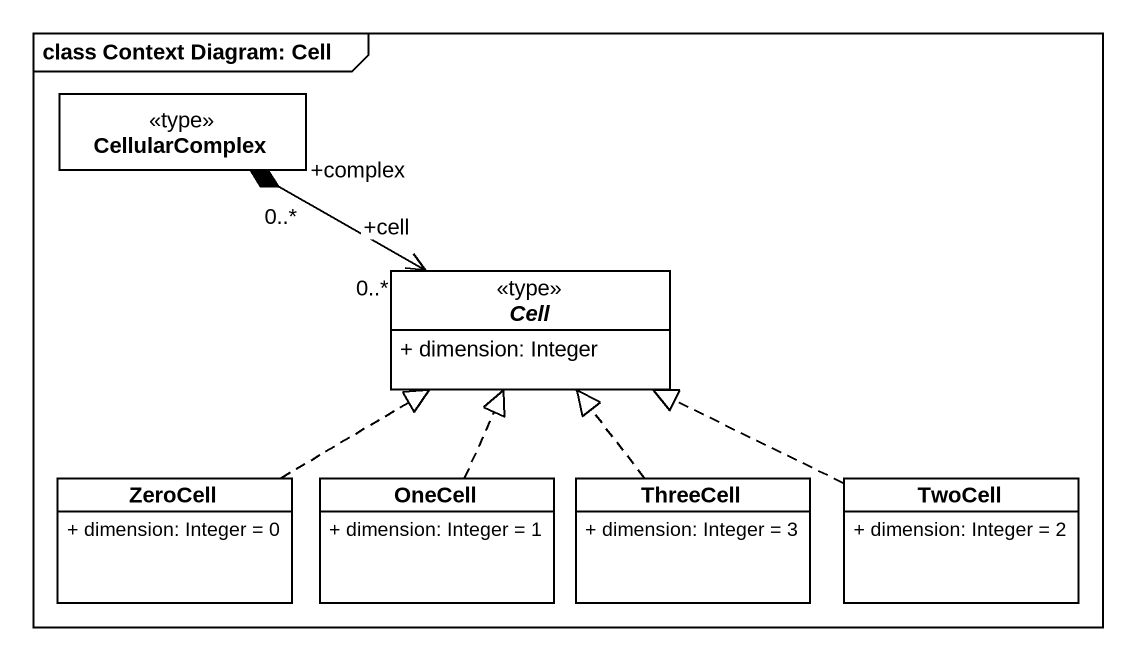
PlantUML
@startuml
mainframe class Context Diagram: Cell
hide circle
hide empty members
skinparam classAttributeIconSize 0
class CellularComplex <<type>>
abstract class Cell <<type>> {
  + dimension: Integer
}
class ZeroCell {
  + dimension: Integer = 0
}
class OneCell {
  + dimension: Integer = 1
}
class ThreeCell {
  + dimension: Integer = 3
}
class TwoCell {
  + dimension: Integer = 2
}
Cell "+cell\n0..*" <-left-* "+complex\n0..*" CellularComplex
ZeroCell .right.|> Cell
OneCell .up.|> Cell
ThreeCell .up.|> Cell
TwoCell .left.|> Cell
@enduml
